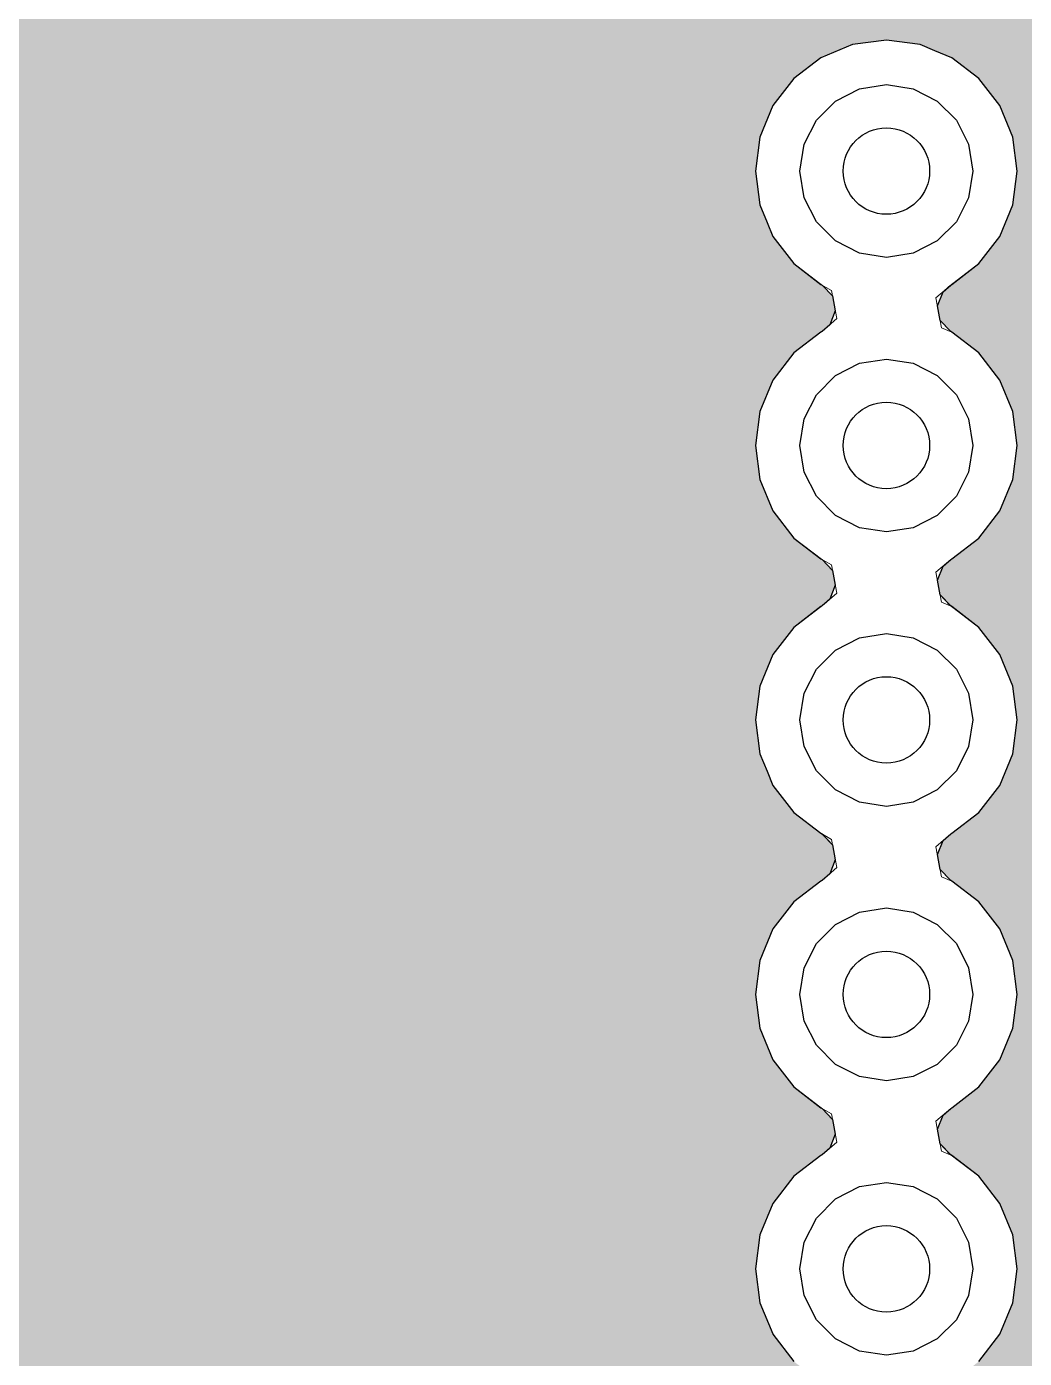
# Model space of a CAD drawing. Header units: millimetres. Extents: x -3894 to -3474, y -291 to 6.
# Drawn here: x -3710.31 to -3705.69, y -86.48 to -80.32 of the extents above; entities that cross this region are included whole.
import ezdxf

# ---------------------------------------------------------------- set-up
doc = ezdxf.new("R2010")
doc.units = ezdxf.units.MM
doc.layers.add('BLACK', color=7, linetype='Continuous')

msp = doc.modelspace()

# ---------------------------------------------------------------- hatches: boundary and pattern name
h = msp.add_hatch(color=256)
h.paths.add_polyline_path([(-3706.8808, -81.2263), (-3706.9142, -81.1456), (-3706.9142, -81.1456), (-3706.9348, -80.9888), (-3706.9142, -80.832), (-3706.9142, -80.832), (-3706.8537, -80.686), (-3706.7574, -80.5605), (-3706.632, -80.4643), (-3706.4859, -80.4038), (-3706.4859, -80.4038), (-3706.3291, -80.3831), (-3706.1724, -80.4038), (-3706.1724, -80.4038), (-3706.1043, -80.432), (-3706.0263, -80.4643), (-3705.9009, -80.5605), (-3705.8046, -80.686), (-3705.7441, -80.832), (-3705.7235, -80.9888), (-3705.7441, -81.1456), (-3705.8046, -81.2916), (-3705.9009, -81.4171), (-3706.0418, -81.5253), (-3706.0671, -81.5472), (-3706.0931, -81.612), (-3706.0798, -81.6806), (-3706.0352, -81.7274), (-3705.9009, -81.8305), (-3705.8046, -81.956), (-3705.7441, -82.102), (-3705.7235, -82.2588), (-3705.7441, -82.4156), (-3705.8046, -82.5616), (-3705.9009, -82.6871), (-3706.0418, -82.7953), (-3706.0671, -82.8172), (-3706.0931, -82.882), (-3706.0798, -82.9506), (-3706.0352, -82.9974), (-3705.9009, -83.1005), (-3705.8046, -83.226), (-3705.7441, -83.372), (-3705.7235, -83.5288), (-3705.7441, -83.6856), (-3705.8046, -83.8316), (-3705.9009, -83.9571), (-3706.0418, -84.0653), (-3706.0671, -84.0872), (-3706.0931, -84.152), (-3706.0798, -84.2206), (-3706.0352, -84.2674), (-3705.9009, -84.3705), (-3705.8046, -84.496), (-3705.7441, -84.642), (-3705.7235, -84.7988), (-3705.7441, -84.9556), (-3705.8046, -85.1016), (-3705.9009, -85.2271), (-3706.0418, -85.3353), (-3706.0671, -85.3572), (-3706.0931, -85.422), (-3706.0798, -85.4906), (-3706.0352, -85.5374), (-3705.9009, -85.6405), (-3705.8046, -85.766), (-3705.7441, -85.912), (-3705.7235, -86.0688), (-3705.7441, -86.2256), (-3705.8046, -86.3716), (-3705.9009, -86.4971), (-3706.0418, -86.6053), (-3706.0671, -86.6272), (-3706.0931, -86.692), (-3706.0798, -86.7606), (-3706.0352, -86.8074), (-3705.9009, -86.9105), (-3705.8046, -87.036), (-3705.7441, -87.182), (-3705.7235, -87.3388), (-3705.7264, -87.3612), (-3705.7441, -87.4956), (-3705.8046, -87.6416), (-3705.9009, -87.7671), (-3706.0418, -87.8753), (-3706.0671, -87.8972), (-3706.0931, -87.962), (-3706.0798, -88.0306), (-3706.0352, -88.0774), (-3706.0263, -88.0843), (-3705.9009, -88.1805), (-3705.8046, -88.306), (-3705.7441, -88.452), (-3705.7235, -88.6088), (-3705.7441, -88.7656), (-3705.8046, -88.9116), (-3705.8531, -88.9748), (-3705.8774, -89.0327), (-3705.8675, -89.1018), (-3705.8217, -89.1546), (-3705.7547, -89.1743), (-3700.5536, -89.1743), (-3700.4929, -89.1584), (-3700.4441, -89.1084), (-3700.43, -89.04), (-3700.4552, -88.9748), (-3700.5037, -88.9116), (-3700.5642, -88.7656), (-3700.5642, -88.7656), (-3700.5848, -88.6088), (-3700.5642, -88.452), (-3700.5642, -88.452), (-3700.5037, -88.306), (-3700.4074, -88.1805), (-3700.2665, -88.0723), (-3700.2412, -88.0505), (-3700.2152, -87.9856), (-3700.2284, -87.917), (-3700.2731, -87.8702), (-3700.4074, -87.7671), (-3700.5037, -87.6416), (-3700.5642, -87.4956), (-3700.5642, -87.4956), (-3700.5848, -87.3388), (-3700.5642, -87.182), (-3700.5642, -87.182), (-3700.5037, -87.036), (-3700.4074, -86.9105), (-3700.2665, -86.8023), (-3700.2412, -86.7805), (-3700.2152, -86.7156), (-3700.2284, -86.647), (-3700.2731, -86.6002), (-3700.4074, -86.4971), (-3700.5037, -86.3716), (-3700.5642, -86.2256), (-3700.5642, -86.2256), (-3700.5848, -86.0688), (-3700.5642, -85.912), (-3700.5642, -85.912), (-3700.5037, -85.766), (-3700.4074, -85.6405), (-3700.2665, -85.5323), (-3700.2412, -85.5105), (-3700.2152, -85.4456), (-3700.2284, -85.377), (-3700.2731, -85.3302), (-3700.4074, -85.2271), (-3700.5037, -85.1016), (-3700.5642, -84.9556), (-3700.5642, -84.9556), (-3700.5848, -84.7988), (-3700.5642, -84.642), (-3700.5642, -84.642), (-3700.5037, -84.496), (-3700.4074, -84.3705), (-3700.2665, -84.2623), (-3700.2412, -84.2405), (-3700.2152, -84.1756), (-3700.2284, -84.107), (-3700.2731, -84.0602), (-3700.4074, -83.9571), (-3700.5037, -83.8316), (-3700.5308, -83.7663), (-3700.5642, -83.6856), (-3700.5642, -83.6856), (-3700.5848, -83.5288), (-3700.5642, -83.372), (-3700.5642, -83.372), (-3700.5037, -83.226), (-3700.4074, -83.1005), (-3700.2665, -82.9923), (-3700.2412, -82.9705), (-3700.2152, -82.9056), (-3700.2284, -82.837), (-3700.2731, -82.7902), (-3700.4074, -82.6871), (-3700.5037, -82.5616), (-3700.5642, -82.4156), (-3700.5642, -82.4156), (-3700.5848, -82.2588), (-3700.5642, -82.102), (-3700.5642, -82.102), (-3700.5037, -81.956), (-3700.4074, -81.8305), (-3700.2665, -81.7223), (-3700.2412, -81.7005), (-3700.2152, -81.6356), (-3700.2284, -81.567), (-3700.2731, -81.5202), (-3700.4074, -81.4171), (-3700.5037, -81.2916), (-3700.5308, -81.2263), (-3700.5642, -81.1456), (-3700.5642, -81.1456), (-3700.5848, -80.9888), (-3700.5642, -80.832), (-3700.5642, -80.832), (-3700.5037, -80.686), (-3700.4074, -80.5605), (-3700.282, -80.4643), (-3700.1458, -80.4079), (-3700.0996, -80.3745), (-3700.0705, -80.311), (-3700.0805, -80.2418), (-3700.1262, -80.189), (-3700.1933, -80.1693), (-3702.7055, -80.1693), (-3702.7784, -80.1498), (-3702.7958, -80.1451), (-3702.82, -80.1386), (-3702.9228, -80.0793), (-3707.6357, -75.3664), (-3712.4493, -80.18), (-3712.3763, -80.2103), (-3712.2509, -80.3065), (-3712.1546, -80.432), (-3712.0941, -80.578), (-3712.0735, -80.7348), (-3712.0941, -80.8916), (-3712.1546, -81.0376), (-3712.1546, -81.0376), (-3712.1871, -81.0799), (-3712.203, -81.1007), (-3712.209, -81.1092), (-3712.2286, -81.1762), (-3712.2286, -84.9418), (-3712.2258, -84.9682), (-3712.1923, -85.0295), (-3708.0839, -89.138), (-3708.0632, -89.1546), (-3707.9962, -89.1743), (-3706.9036, -89.1743), (-3706.8429, -89.1584), (-3706.7941, -89.1084), (-3706.78, -89.04), (-3706.8052, -88.9748), (-3706.8537, -88.9116), (-3706.9142, -88.7656), (-3706.9142, -88.7656), (-3706.9348, -88.6088), (-3706.9142, -88.452), (-3706.9142, -88.452), (-3706.8537, -88.306), (-3706.7574, -88.1805), (-3706.6165, -88.0723), (-3706.5912, -88.0505), (-3706.5652, -87.9856), (-3706.5784, -87.917), (-3706.6231, -87.8702), (-3706.7574, -87.7671), (-3706.8537, -87.6416), (-3706.9142, -87.4956), (-3706.9142, -87.4956), (-3706.9348, -87.3388), (-3706.9142, -87.182), (-3706.9142, -87.182), (-3706.8537, -87.036), (-3706.7574, -86.9105), (-3706.6165, -86.8023), (-3706.5912, -86.7805), (-3706.5652, -86.7156), (-3706.5784, -86.647), (-3706.6231, -86.6002), (-3706.7574, -86.4971), (-3706.8537, -86.3716), (-3706.9142, -86.2256), (-3706.9142, -86.2256), (-3706.9348, -86.0688), (-3706.9142, -85.912), (-3706.9142, -85.912), (-3706.8537, -85.766), (-3706.7574, -85.6405), (-3706.6165, -85.5323), (-3706.5912, -85.5105), (-3706.5652, -85.4456), (-3706.5784, -85.377), (-3706.6231, -85.3302), (-3706.7574, -85.2271), (-3706.8537, -85.1016), (-3706.9142, -84.9556), (-3706.9142, -84.9556), (-3706.9348, -84.7988), (-3706.9142, -84.642), (-3706.9142, -84.642), (-3706.8537, -84.496), (-3706.7574, -84.3705), (-3706.6165, -84.2623), (-3706.5912, -84.2405), (-3706.5652, -84.1756), (-3706.5784, -84.107), (-3706.6231, -84.0602), (-3706.7574, -83.9571), (-3706.8537, -83.8316), (-3706.8808, -83.7663), (-3706.9142, -83.6856), (-3706.9142, -83.6856), (-3706.9348, -83.5288), (-3706.9142, -83.372), (-3706.9142, -83.372), (-3706.8537, -83.226), (-3706.7574, -83.1005), (-3706.6165, -82.9923), (-3706.5912, -82.9705), (-3706.5652, -82.9056), (-3706.5784, -82.837), (-3706.6231, -82.7902), (-3706.7574, -82.6871), (-3706.8537, -82.5616), (-3706.9142, -82.4156), (-3706.9142, -82.4156), (-3706.9348, -82.2588), (-3706.9142, -82.102), (-3706.9142, -82.102), (-3706.8537, -81.956), (-3706.7574, -81.8305), (-3706.6165, -81.7223), (-3706.5912, -81.7005), (-3706.5652, -81.6356), (-3706.5784, -81.567), (-3706.6231, -81.5202), (-3706.7574, -81.4171), (-3706.8537, -81.2916)])
h.paths.add_polyline_path([(-3709.0691, -79.0838, -1), (-3708.6691, -79.0838, -1)], flags=16)
h.paths.add_polyline_path([(-3703.7392, -82.102), (-3703.7392, -82.102), (-3703.6787, -81.956), (-3703.5824, -81.8305), (-3703.457, -81.7343), (-3703.3109, -81.6738), (-3703.3109, -81.6738), (-3703.1541, -81.6531), (-3702.9974, -81.6738), (-3702.9974, -81.6738), (-3702.8587, -81.7312), (-3702.8513, -81.7343), (-3702.7259, -81.8305), (-3702.6296, -81.956), (-3702.5691, -82.102), (-3702.5485, -82.2588), (-3702.5691, -82.4156), (-3702.6296, -82.5616), (-3702.7259, -82.6871), (-3702.8513, -82.7833), (-3702.8513, -82.7833), (-3702.8566, -82.7864), (-3702.8921, -82.8172), (-3702.9181, -82.882), (-3702.9048, -82.9506), (-3702.8602, -82.9974), (-3702.7259, -83.1005), (-3702.6296, -83.226), (-3702.5691, -83.372), (-3702.5485, -83.5288), (-3702.5691, -83.6856), (-3702.6296, -83.8316), (-3702.7259, -83.9571), (-3702.8513, -84.0533), (-3702.8513, -84.0533), (-3702.8566, -84.0564), (-3702.8921, -84.0872), (-3702.9181, -84.152), (-3702.9048, -84.2206), (-3702.8602, -84.2674), (-3702.7259, -84.3705), (-3702.6296, -84.496), (-3702.5691, -84.642), (-3702.5485, -84.7988), (-3702.5691, -84.9556), (-3702.6296, -85.1016), (-3702.7259, -85.2271), (-3702.8513, -85.3233), (-3702.8513, -85.3233), (-3702.8566, -85.3264), (-3702.8921, -85.3572), (-3702.9181, -85.422), (-3702.9048, -85.4906), (-3702.8602, -85.5374), (-3702.7259, -85.6405), (-3702.6296, -85.766), (-3702.5691, -85.912), (-3702.5485, -86.0688), (-3702.5691, -86.2256), (-3702.6296, -86.3716), (-3702.7259, -86.4971), (-3702.8513, -86.5933), (-3702.8513, -86.5933), (-3702.8566, -86.5964), (-3702.8921, -86.6272), (-3702.9181, -86.692), (-3702.9048, -86.7606), (-3702.8602, -86.8074), (-3702.7259, -86.9105), (-3702.6296, -87.036), (-3702.5691, -87.182), (-3702.5485, -87.3388), (-3702.5514, -87.3612), (-3702.5691, -87.4956), (-3702.6296, -87.6416), (-3702.7259, -87.7671), (-3702.8513, -87.8633), (-3702.9974, -87.9238), (-3703.1019, -87.9376), (-3703.1541, -87.9445), (-3703.2325, -87.9342), (-3703.3109, -87.9238), (-3703.457, -87.8633), (-3703.5824, -87.7671), (-3703.6787, -87.6416), (-3703.7392, -87.4956), (-3703.7392, -87.4956), (-3703.7598, -87.3388), (-3703.7392, -87.182), (-3703.7392, -87.182), (-3703.6787, -87.036), (-3703.5824, -86.9105), (-3703.457, -86.8143), (-3703.4517, -86.8112), (-3703.4162, -86.7805), (-3703.3902, -86.7156), (-3703.4034, -86.647), (-3703.4481, -86.6002), (-3703.5824, -86.4971), (-3703.6787, -86.3716), (-3703.7392, -86.2256), (-3703.7392, -86.2256), (-3703.7598, -86.0688), (-3703.7392, -85.912), (-3703.7392, -85.912), (-3703.6787, -85.766), (-3703.5824, -85.6405), (-3703.457, -85.5443), (-3703.4517, -85.5412), (-3703.4162, -85.5105), (-3703.3902, -85.4456), (-3703.4034, -85.377), (-3703.4481, -85.3302), (-3703.5824, -85.2271), (-3703.6787, -85.1016), (-3703.7392, -84.9556), (-3703.7392, -84.9556), (-3703.7598, -84.7988), (-3703.7392, -84.642), (-3703.7392, -84.642), (-3703.6787, -84.496), (-3703.5824, -84.3705), (-3703.457, -84.2743), (-3703.4517, -84.2712), (-3703.4162, -84.2405), (-3703.3902, -84.1756), (-3703.4034, -84.107), (-3703.4481, -84.0602), (-3703.5824, -83.9571), (-3703.6787, -83.8316), (-3703.7058, -83.7663), (-3703.7392, -83.6856), (-3703.7392, -83.6856), (-3703.7598, -83.5288), (-3703.7392, -83.372), (-3703.7392, -83.372), (-3703.6787, -83.226), (-3703.5824, -83.1005), (-3703.457, -83.0043), (-3703.4517, -83.0012), (-3703.4162, -82.9705), (-3703.3902, -82.9056), (-3703.4034, -82.837), (-3703.4481, -82.7902), (-3703.5824, -82.6871), (-3703.6787, -82.5616), (-3703.7392, -82.4156), (-3703.7392, -82.4156), (-3703.7598, -82.2588)], flags=16)
h.paths.add_polyline_path([(-3703.5346, -82.1352), (-3703.4778, -82.0237), (-3703.3893, -81.9352), (-3703.2778, -81.8784), (-3703.1541, -81.8588), (-3703.0305, -81.8784), (-3702.919, -81.9352), (-3702.8305, -82.0237), (-3702.7737, -82.1352), (-3702.7541, -82.2588), (-3702.7737, -82.3824), (-3702.8305, -82.4939), (-3702.919, -82.5824), (-3703.0305, -82.6392), (-3703.1541, -82.6588), (-3703.2778, -82.6392), (-3703.3893, -82.5824), (-3703.4778, -82.4939), (-3703.5346, -82.3824), (-3703.5541, -82.2588)], flags=0)
h.paths.add_polyline_path([(-3702.9541, -82.2588, -1), (-3703.3541, -82.2588, -1)], flags=0)
h.paths.add_polyline_path([(-3703.5346, -83.4052), (-3703.4778, -83.2937), (-3703.3893, -83.2052), (-3703.2778, -83.1484), (-3703.1541, -83.1288), (-3703.0305, -83.1484), (-3702.919, -83.2052), (-3702.8305, -83.2937), (-3702.7737, -83.4052), (-3702.7541, -83.5288), (-3702.7737, -83.6524), (-3702.8305, -83.7639), (-3702.919, -83.8524), (-3703.0305, -83.9092), (-3703.1541, -83.9288), (-3703.2778, -83.9092), (-3703.3893, -83.8524), (-3703.4778, -83.7639), (-3703.5346, -83.6524), (-3703.5541, -83.5288)], flags=0)
h.paths.add_polyline_path([(-3702.9541, -83.5288, -1), (-3703.3541, -83.5288, -1)], flags=0)
h.paths.add_polyline_path([(-3703.4778, -84.5637), (-3703.3893, -84.4752), (-3703.2778, -84.4184), (-3703.1541, -84.3988), (-3703.0305, -84.4184), (-3702.919, -84.4752), (-3702.8305, -84.5637), (-3702.7737, -84.6752), (-3702.7541, -84.7988), (-3702.7737, -84.9224), (-3702.8305, -85.0339), (-3702.919, -85.1224), (-3703.0305, -85.1792), (-3703.1541, -85.1988), (-3703.2778, -85.1792), (-3703.3893, -85.1224), (-3703.4778, -85.0339), (-3703.5346, -84.9224), (-3703.5541, -84.7988), (-3703.5346, -84.6752)], flags=0)
h.paths.add_polyline_path([(-3702.9541, -84.7988, -1), (-3703.3541, -84.7988, -1)], flags=0)
h.paths.add_polyline_path([(-3703.4778, -85.8337), (-3703.3893, -85.7452), (-3703.2778, -85.6884), (-3703.1541, -85.6688), (-3703.0305, -85.6884), (-3702.919, -85.7452), (-3702.8305, -85.8337), (-3702.7737, -85.9452), (-3702.7541, -86.0688), (-3702.7737, -86.1924), (-3702.8305, -86.3039), (-3702.919, -86.3924), (-3703.0305, -86.4492), (-3703.1541, -86.4688), (-3703.2778, -86.4492), (-3703.3893, -86.3924), (-3703.4778, -86.3039), (-3703.5346, -86.1924), (-3703.5541, -86.0688), (-3703.5346, -85.9452)], flags=0)
h.paths.add_polyline_path([(-3702.9541, -86.0688, -1), (-3703.3541, -86.0688, -1)], flags=0)
h.paths.add_polyline_path([(-3703.3893, -87.0152), (-3703.2778, -86.9584), (-3703.1541, -86.9388), (-3703.0305, -86.9584), (-3702.919, -87.0152), (-3702.8305, -87.1037), (-3702.7737, -87.2152), (-3702.7541, -87.3388), (-3702.7737, -87.4624), (-3702.8305, -87.5739), (-3702.919, -87.6624), (-3703.0305, -87.7192), (-3703.1541, -87.7388), (-3703.2778, -87.7192), (-3703.3893, -87.6624), (-3703.4778, -87.5739), (-3703.5346, -87.4624), (-3703.5541, -87.3388), (-3703.5346, -87.2152), (-3703.4778, -87.1037)], flags=0)
h.paths.add_polyline_path([(-3702.9541, -87.3388, -1), (-3703.3541, -87.3388, -1)], flags=0)

# ---------------------------------------------------------------- linework, layer by layer
at = {"color": 7, "lineweight": 0}
for p, q in [((-3706.632, -80.4643), (-3706.4859, -80.4038)), ((-3706.4859, -80.4038), (-3706.632, -80.4643)), ((-3706.4859, -80.4038), (-3706.3291, -80.3831)), ((-3706.3291, -80.3831), (-3706.4859, -80.4038)), ((-3706.4859, -80.4038), (-3706.4859, -80.4038)), ((-3706.3291, -80.3831), (-3706.1724, -80.4038)), ((-3706.1724, -80.4038), (-3706.3291, -80.3831)), ((-3706.3291, -80.3831), (-3706.3291, -80.3831)), ((-3706.1724, -80.4038), (-3706.1724, -80.4038)), ((-3706.1724, -80.4038), (-3706.1043, -80.432)), ((-3706.1043, -80.432), (-3706.1724, -80.4038)), ((-3706.7574, -80.5605), (-3706.632, -80.4643)), ((-3706.632, -80.4643), (-3706.7574, -80.5605)), ((-3706.1043, -80.432), (-3706.0263, -80.4643)), ((-3706.0263, -80.4643), (-3706.1043, -80.432)), ((-3706.0263, -80.4643), (-3705.9009, -80.5605)), ((-3705.9009, -80.5605), (-3706.0263, -80.4643)), ((-3706.8537, -80.686), (-3706.7574, -80.5605)), ((-3706.7574, -80.5605), (-3706.8537, -80.686)), ((-3705.9009, -80.5605), (-3705.8046, -80.686)), ((-3705.8046, -80.686), (-3705.9009, -80.5605)), ((-3706.9142, -80.832), (-3706.8537, -80.686)), ((-3706.8537, -80.686), (-3706.9142, -80.832)), ((-3705.8046, -80.686), (-3705.7441, -80.832)), ((-3705.7441, -80.832), (-3705.8046, -80.686)), ((-3706.9348, -80.9888), (-3706.9142, -80.832)), ((-3706.9142, -80.832), (-3706.9348, -80.9888)), ((-3706.9142, -80.832), (-3706.9142, -80.832)), ((-3705.7441, -80.832), (-3705.7235, -80.9888)), ((-3705.7235, -80.9888), (-3705.7441, -80.832)), ((-3706.9142, -81.1456), (-3706.9348, -80.9888)), ((-3706.9348, -80.9888), (-3706.9348, -80.9888)), ((-3706.9348, -80.9888), (-3706.9142, -81.1456)), ((-3705.7235, -80.9888), (-3705.7441, -81.1456)), ((-3705.7441, -81.1456), (-3705.7235, -80.9888)), ((-3706.8808, -81.2263), (-3706.9142, -81.1456)), ((-3706.9142, -81.1456), (-3706.9142, -81.1456)), ((-3706.9142, -81.1456), (-3706.8808, -81.2263)), ((-3705.7441, -81.1456), (-3705.8046, -81.2916)), ((-3705.8046, -81.2916), (-3705.7441, -81.1456)), ((-3706.8537, -81.2916), (-3706.8808, -81.2263)), ((-3706.8808, -81.2263), (-3706.8537, -81.2916)), ((-3706.7574, -81.4171), (-3706.8537, -81.2916)), ((-3706.8537, -81.2916), (-3706.7574, -81.4171)), ((-3705.8046, -81.2916), (-3705.9009, -81.4171)), ((-3705.9009, -81.4171), (-3705.8046, -81.2916)), ((-3706.6231, -81.5202), (-3706.7574, -81.4171)), ((-3706.7574, -81.4171), (-3706.632, -81.5133)), ((-3705.9009, -81.4171), (-3706.0418, -81.5253)), ((-3706.0263, -81.5133), (-3705.9009, -81.4171)), ((-3706.632, -81.5133), (-3706.632, -81.5133)), ((-3706.632, -81.5133), (-3706.5834, -81.5414)), ((-3706.5784, -81.567), (-3706.6231, -81.5202)), ((-3706.1001, -81.5757), (-3706.0316, -81.5164)), ((-3706.0418, -81.5253), (-3706.0671, -81.5472)), ((-3706.0316, -81.5164), (-3706.0263, -81.5133)), ((-3706.5834, -81.5414), (-3706.5582, -81.6719)), ((-3706.5652, -81.6356), (-3706.5784, -81.567)), ((-3706.0734, -81.7141), (-3706.1001, -81.5757)), ((-3706.0671, -81.5472), (-3706.0931, -81.612)), ((-3706.5912, -81.7005), (-3706.5652, -81.6356)), ((-3706.0931, -81.612), (-3706.0798, -81.6806)), ((-3706.5582, -81.6719), (-3706.6267, -81.7312)), ((-3706.6165, -81.7223), (-3706.5912, -81.7005)), ((-3706.0798, -81.6806), (-3706.0352, -81.7274)), ((-3706.7574, -81.8305), (-3706.6165, -81.7223)), ((-3706.632, -81.7343), (-3706.7574, -81.8305)), ((-3706.6267, -81.7312), (-3706.632, -81.7343)), ((-3706.0263, -81.7343), (-3706.0734, -81.7141)), ((-3706.0352, -81.7274), (-3705.9009, -81.8305)), ((-3705.9009, -81.8305), (-3706.0263, -81.7343)), ((-3706.8537, -81.956), (-3706.7574, -81.8305)), ((-3706.7574, -81.8305), (-3706.8537, -81.956)), ((-3705.9009, -81.8305), (-3705.8046, -81.956)), ((-3705.8046, -81.956), (-3705.9009, -81.8305)), ((-3706.9142, -82.102), (-3706.8537, -81.956)), ((-3706.8537, -81.956), (-3706.9142, -82.102)), ((-3705.8046, -81.956), (-3705.7441, -82.102)), ((-3705.7441, -82.102), (-3705.8046, -81.956)), ((-3706.9348, -82.2588), (-3706.9142, -82.102)), ((-3706.9142, -82.102), (-3706.9348, -82.2588)), ((-3706.9142, -82.102), (-3706.9142, -82.102)), ((-3705.7441, -82.102), (-3705.7235, -82.2588)), ((-3705.7235, -82.2588), (-3705.7441, -82.102)), ((-3706.9142, -82.4156), (-3706.9348, -82.2588)), ((-3706.9348, -82.2588), (-3706.9348, -82.2588)), ((-3706.9348, -82.2588), (-3706.9142, -82.4156)), ((-3705.7235, -82.2588), (-3705.7441, -82.4156)), ((-3705.7441, -82.4156), (-3705.7235, -82.2588)), ((-3705.7235, -82.2588), (-3705.7235, -82.2588)), ((-3706.8537, -82.5616), (-3706.9142, -82.4156)), ((-3706.9142, -82.4156), (-3706.9142, -82.4156)), ((-3706.9142, -82.4156), (-3706.8537, -82.5616)), ((-3705.7441, -82.4156), (-3705.8046, -82.5616)), ((-3705.8046, -82.5616), (-3705.7441, -82.4156)), ((-3706.7574, -82.6871), (-3706.8537, -82.5616)), ((-3706.8537, -82.5616), (-3706.7574, -82.6871)), ((-3705.8046, -82.5616), (-3705.9009, -82.6871)), ((-3705.9009, -82.6871), (-3705.8046, -82.5616)), ((-3706.6231, -82.7902), (-3706.7574, -82.6871)), ((-3706.7574, -82.6871), (-3706.632, -82.7833)), ((-3705.9009, -82.6871), (-3706.0418, -82.7953)), ((-3706.0263, -82.7833), (-3705.9009, -82.6871)), ((-3706.632, -82.7833), (-3706.632, -82.7833)), ((-3706.632, -82.7833), (-3706.5834, -82.8114)), ((-3706.5784, -82.837), (-3706.6231, -82.7902)), ((-3706.5834, -82.8114), (-3706.5582, -82.9419)), ((-3706.1001, -82.8457), (-3706.0316, -82.7864)), ((-3706.0671, -82.8172), (-3706.0931, -82.882)), ((-3706.0418, -82.7953), (-3706.0671, -82.8172)), ((-3706.0316, -82.7864), (-3706.0263, -82.7833)), ((-3706.5652, -82.9056), (-3706.5784, -82.837)), ((-3706.0734, -82.9841), (-3706.1001, -82.8457)), ((-3706.0931, -82.882), (-3706.0798, -82.9506)), ((-3706.5582, -82.9419), (-3706.6267, -83.0012)), ((-3706.5912, -82.9705), (-3706.5652, -82.9056)), ((-3706.7574, -83.1005), (-3706.6165, -82.9923)), ((-3706.632, -83.0043), (-3706.7574, -83.1005)), ((-3706.6267, -83.0012), (-3706.632, -83.0043)), ((-3706.6165, -82.9923), (-3706.5912, -82.9705)), ((-3706.0798, -82.9506), (-3706.0352, -82.9974)), ((-3706.0263, -83.0043), (-3706.0734, -82.9841)), ((-3706.0352, -82.9974), (-3705.9009, -83.1005)), ((-3705.9009, -83.1005), (-3706.0263, -83.0043)), ((-3706.8537, -83.226), (-3706.7574, -83.1005)), ((-3706.7574, -83.1005), (-3706.8537, -83.226)), ((-3705.9009, -83.1005), (-3705.8046, -83.226)), ((-3705.8046, -83.226), (-3705.9009, -83.1005)), ((-3706.9142, -83.372), (-3706.8537, -83.226)), ((-3706.8537, -83.226), (-3706.9142, -83.372)), ((-3705.8046, -83.226), (-3705.7441, -83.372)), ((-3705.7441, -83.372), (-3705.8046, -83.226)), ((-3706.9348, -83.5288), (-3706.9142, -83.372)), ((-3706.9142, -83.372), (-3706.9348, -83.5288)), ((-3706.9142, -83.372), (-3706.9142, -83.372)), ((-3705.7441, -83.372), (-3705.7235, -83.5288)), ((-3705.7235, -83.5288), (-3705.7441, -83.372)), ((-3706.9142, -83.6856), (-3706.9348, -83.5288)), ((-3706.9348, -83.5288), (-3706.9348, -83.5288)), ((-3706.9348, -83.5288), (-3706.9142, -83.6856)), ((-3705.7235, -83.5288), (-3705.7441, -83.6856)), ((-3705.7441, -83.6856), (-3705.7235, -83.5288)), ((-3706.8808, -83.7663), (-3706.9142, -83.6856)), ((-3706.9142, -83.6856), (-3706.9142, -83.6856)), ((-3706.9142, -83.6856), (-3706.8808, -83.7663)), ((-3705.7441, -83.6856), (-3705.8046, -83.8316)), ((-3705.8046, -83.8316), (-3705.7441, -83.6856)), ((-3706.8537, -83.8316), (-3706.8808, -83.7663)), ((-3706.8808, -83.7663), (-3706.8537, -83.8316)), ((-3706.7574, -83.9571), (-3706.8537, -83.8316)), ((-3706.8537, -83.8316), (-3706.7574, -83.9571)), ((-3705.8046, -83.8316), (-3705.9009, -83.9571)), ((-3705.9009, -83.9571), (-3705.8046, -83.8316)), ((-3706.6231, -84.0602), (-3706.7574, -83.9571)), ((-3706.7574, -83.9571), (-3706.632, -84.0533)), ((-3705.9009, -83.9571), (-3706.0418, -84.0653)), ((-3706.0263, -84.0533), (-3705.9009, -83.9571)), ((-3706.632, -84.0533), (-3706.632, -84.0533)), ((-3706.632, -84.0533), (-3706.5834, -84.0814)), ((-3706.0316, -84.0564), (-3706.0263, -84.0533)), ((-3706.5784, -84.107), (-3706.6231, -84.0602)), ((-3706.5834, -84.0814), (-3706.5582, -84.2119)), ((-3706.5652, -84.1756), (-3706.5784, -84.107)), ((-3706.1001, -84.1157), (-3706.0316, -84.0564)), ((-3706.0671, -84.0872), (-3706.0931, -84.152)), ((-3706.0418, -84.0653), (-3706.0671, -84.0872)), ((-3706.5912, -84.2405), (-3706.5652, -84.1756)), ((-3706.0734, -84.2541), (-3706.1001, -84.1157)), ((-3706.0931, -84.152), (-3706.0798, -84.2206)), ((-3706.5582, -84.2119), (-3706.6267, -84.2712)), ((-3706.0798, -84.2206), (-3706.0352, -84.2674)), ((-3706.7574, -84.3705), (-3706.6165, -84.2623)), ((-3706.632, -84.2743), (-3706.7574, -84.3705)), ((-3706.6267, -84.2712), (-3706.632, -84.2743)), ((-3706.6165, -84.2623), (-3706.5912, -84.2405)), ((-3706.0263, -84.2743), (-3706.0734, -84.2541)), ((-3706.0352, -84.2674), (-3705.9009, -84.3705)), ((-3705.9009, -84.3705), (-3706.0263, -84.2743)), ((-3706.8537, -84.496), (-3706.7574, -84.3705)), ((-3706.7574, -84.3705), (-3706.8537, -84.496)), ((-3705.9009, -84.3705), (-3705.8046, -84.496)), ((-3705.8046, -84.496), (-3705.9009, -84.3705)), ((-3706.9142, -84.642), (-3706.8537, -84.496)), ((-3706.8537, -84.496), (-3706.9142, -84.642)), ((-3705.8046, -84.496), (-3705.7441, -84.642)), ((-3705.7441, -84.642), (-3705.8046, -84.496)), ((-3706.9348, -84.7988), (-3706.9142, -84.642)), ((-3706.9142, -84.642), (-3706.9348, -84.7988)), ((-3706.9142, -84.642), (-3706.9142, -84.642)), ((-3705.7441, -84.642), (-3705.7235, -84.7988)), ((-3705.7235, -84.7988), (-3705.7441, -84.642)), ((-3706.9142, -84.9556), (-3706.9348, -84.7988)), ((-3706.9348, -84.7988), (-3706.9348, -84.7988)), ((-3706.9348, -84.7988), (-3706.9142, -84.9556)), ((-3705.7235, -84.7988), (-3705.7441, -84.9556)), ((-3705.7441, -84.9556), (-3705.7235, -84.7988)), ((-3706.8537, -85.1016), (-3706.9142, -84.9556)), ((-3706.9142, -84.9556), (-3706.9142, -84.9556)), ((-3706.9142, -84.9556), (-3706.8537, -85.1016)), ((-3705.7441, -84.9556), (-3705.8046, -85.1016)), ((-3705.8046, -85.1016), (-3705.7441, -84.9556)), ((-3706.7574, -85.2271), (-3706.8537, -85.1016)), ((-3706.8537, -85.1016), (-3706.7574, -85.2271)), ((-3705.8046, -85.1016), (-3705.9009, -85.2271)), ((-3705.9009, -85.2271), (-3705.8046, -85.1016)), ((-3706.6231, -85.3302), (-3706.7574, -85.2271)), ((-3706.7574, -85.2271), (-3706.632, -85.3233)), ((-3705.9009, -85.2271), (-3706.0418, -85.3353)), ((-3706.0263, -85.3233), (-3705.9009, -85.2271)), ((-3706.632, -85.3233), (-3706.632, -85.3233)), ((-3706.632, -85.3233), (-3706.5834, -85.3514)), ((-3706.5784, -85.377), (-3706.6231, -85.3302)), ((-3706.1001, -85.3857), (-3706.0316, -85.3264)), ((-3706.0418, -85.3353), (-3706.0671, -85.3572)), ((-3706.0316, -85.3264), (-3706.0263, -85.3233)), ((-3706.5834, -85.3514), (-3706.5582, -85.4819)), ((-3706.5652, -85.4456), (-3706.5784, -85.377)), ((-3706.0734, -85.5241), (-3706.1001, -85.3857)), ((-3706.0671, -85.3572), (-3706.0931, -85.422)), ((-3706.5912, -85.5105), (-3706.5652, -85.4456)), ((-3706.0931, -85.422), (-3706.0798, -85.4906)), ((-3706.7574, -85.6405), (-3706.6165, -85.5323)), ((-3706.5582, -85.4819), (-3706.6267, -85.5412)), ((-3706.6165, -85.5323), (-3706.5912, -85.5105)), ((-3706.0798, -85.4906), (-3706.0352, -85.5374)), ((-3706.0263, -85.5443), (-3706.0734, -85.5241)), ((-3706.632, -85.5443), (-3706.7574, -85.6405)), ((-3706.6267, -85.5412), (-3706.632, -85.5443)), ((-3706.0352, -85.5374), (-3705.9009, -85.6405)), ((-3705.9009, -85.6405), (-3706.0263, -85.5443)), ((-3706.8537, -85.766), (-3706.7574, -85.6405)), ((-3706.7574, -85.6405), (-3706.8537, -85.766)), ((-3705.9009, -85.6405), (-3705.8046, -85.766)), ((-3705.8046, -85.766), (-3705.9009, -85.6405)), ((-3706.9142, -85.912), (-3706.8537, -85.766)), ((-3706.8537, -85.766), (-3706.9142, -85.912)), ((-3705.8046, -85.766), (-3705.7441, -85.912)), ((-3705.7441, -85.912), (-3705.8046, -85.766)), ((-3706.9348, -86.0688), (-3706.9142, -85.912)), ((-3706.9142, -85.912), (-3706.9348, -86.0688)), ((-3706.9142, -85.912), (-3706.9142, -85.912)), ((-3705.7441, -85.912), (-3705.7235, -86.0688)), ((-3705.7235, -86.0688), (-3705.7441, -85.912)), ((-3706.9142, -86.2256), (-3706.9348, -86.0688)), ((-3706.9348, -86.0688), (-3706.9348, -86.0688)), ((-3706.9348, -86.0688), (-3706.9142, -86.2256)), ((-3705.7235, -86.0688), (-3705.7441, -86.2256)), ((-3705.7441, -86.2256), (-3705.7235, -86.0688)), ((-3706.8537, -86.3716), (-3706.9142, -86.2256)), ((-3706.9142, -86.2256), (-3706.9142, -86.2256)), ((-3706.9142, -86.2256), (-3706.8544, -86.3698)), ((-3705.7441, -86.2256), (-3705.8046, -86.3716)), ((-3705.8046, -86.3716), (-3705.7441, -86.2256)), ((-3706.8544, -86.3698), (-3706.8537, -86.3716)), ((-3706.7574, -86.4971), (-3706.8537, -86.3716)), ((-3706.8537, -86.3716), (-3706.7574, -86.4971)), ((-3705.8046, -86.3716), (-3705.9009, -86.4971)), ((-3705.9009, -86.4971), (-3705.8046, -86.3716))]:
    msp.add_line(p, q, dxfattribs=at)
msp.add_arc((-3722.3596, -86.2771), 33.5, 360, 180, dxfattribs=at)
at = {"layer": 'BLACK', "linetype": 'Continuous'}
for p, q in [((-3706.4859, -80.4038), (-3706.632, -80.4643)), ((-3706.3291, -80.3831), (-3706.4859, -80.4038)), ((-3706.4859, -80.4038), (-3706.4859, -80.4038)), ((-3706.1724, -80.4038), (-3706.3291, -80.3831)), ((-3706.3291, -80.3831), (-3706.3291, -80.3831)), ((-3706.1043, -80.432), (-3706.1724, -80.4038)), ((-3706.1724, -80.4038), (-3706.1724, -80.4038)), ((-3706.632, -80.4643), (-3706.7574, -80.5605)), ((-3706.0263, -80.4643), (-3706.1043, -80.432)), ((-3705.9009, -80.5605), (-3706.0263, -80.4643)), ((-3706.7574, -80.5605), (-3706.8537, -80.686)), ((-3706.4528, -80.6084), (-3706.3291, -80.5888)), ((-3706.3291, -80.5888), (-3706.2055, -80.6084)), ((-3705.8046, -80.686), (-3705.9009, -80.5605)), ((-3706.5643, -80.6652), (-3706.4528, -80.6084)), ((-3706.2055, -80.6084), (-3706.094, -80.6652)), ((-3706.8537, -80.686), (-3706.9142, -80.832)), ((-3706.6528, -80.7537), (-3706.5643, -80.6652)), ((-3706.094, -80.6652), (-3706.0055, -80.7537)), ((-3705.7441, -80.832), (-3705.8046, -80.686)), ((-3706.7096, -80.8652), (-3706.6528, -80.7537)), ((-3706.0055, -80.7537), (-3705.9487, -80.8652)), ((-3706.9142, -80.832), (-3706.9348, -80.9888)), ((-3706.9142, -80.832), (-3706.9142, -80.832)), ((-3705.7235, -80.9888), (-3705.7441, -80.832)), ((-3706.7291, -80.9888), (-3706.7096, -80.8652)), ((-3705.9487, -80.8652), (-3705.9291, -80.9888)), ((-3706.9348, -80.9888), (-3706.9348, -80.9888)), ((-3706.9348, -80.9888), (-3706.9142, -81.1456)), ((-3706.7096, -81.1124), (-3706.7291, -80.9888)), ((-3705.9291, -80.9888), (-3705.9487, -81.1124)), ((-3705.7441, -81.1456), (-3705.7235, -80.9888)), ((-3706.9142, -81.1456), (-3706.9142, -81.1456)), ((-3706.9142, -81.1456), (-3706.8808, -81.2263)), ((-3706.6528, -81.2239), (-3706.7096, -81.1124)), ((-3705.9487, -81.1124), (-3706.0055, -81.2239)), ((-3705.8046, -81.2916), (-3705.7441, -81.1456)), ((-3706.8808, -81.2263), (-3706.8537, -81.2916)), ((-3706.5643, -81.3124), (-3706.6528, -81.2239)), ((-3706.0055, -81.2239), (-3706.094, -81.3124)), ((-3706.8537, -81.2916), (-3706.7574, -81.4171)), ((-3706.4528, -81.3692), (-3706.5643, -81.3124)), ((-3706.094, -81.3124), (-3706.2055, -81.3692)), ((-3705.9009, -81.4171), (-3705.8046, -81.2916)), ((-3706.3291, -81.3888), (-3706.4528, -81.3692)), ((-3706.2055, -81.3692), (-3706.3291, -81.3888)), ((-3706.7574, -81.4171), (-3706.632, -81.5133)), ((-3706.0263, -81.5133), (-3705.9009, -81.4171)), ((-3706.632, -81.5133), (-3706.632, -81.5133)), ((-3706.632, -81.5133), (-3706.6267, -81.5164)), ((-3706.6267, -81.5164), (-3706.5784, -81.567)), ((-3706.0671, -81.5472), (-3706.0316, -81.5164)), ((-3706.0316, -81.5164), (-3706.0263, -81.5133)), ((-3706.0263, -81.5133), (-3706.0263, -81.5133)), ((-3706.5784, -81.567), (-3706.5652, -81.6356)), ((-3706.0931, -81.612), (-3706.0671, -81.5472)), ((-3706.5652, -81.6356), (-3706.5912, -81.7005)), ((-3706.0798, -81.6806), (-3706.0931, -81.612)), ((-3706.5912, -81.7005), (-3706.6267, -81.7312)), ((-3706.0316, -81.7312), (-3706.0798, -81.6806)), ((-3706.632, -81.7343), (-3706.7574, -81.8305)), ((-3706.6267, -81.7312), (-3706.632, -81.7343)), ((-3706.0263, -81.7343), (-3706.0316, -81.7312)), ((-3705.9009, -81.8305), (-3706.0263, -81.7343)), ((-3706.0263, -81.7343), (-3706.0263, -81.7343)), ((-3706.7574, -81.8305), (-3706.8537, -81.956)), ((-3705.8046, -81.956), (-3705.9009, -81.8305)), ((-3706.5643, -81.9352), (-3706.4528, -81.8784)), ((-3706.4528, -81.8784), (-3706.3291, -81.8588)), ((-3706.3291, -81.8588), (-3706.2055, -81.8784)), ((-3706.2055, -81.8784), (-3706.094, -81.9352)), ((-3706.8537, -81.956), (-3706.9142, -82.102)), ((-3706.6528, -82.0237), (-3706.5643, -81.9352)), ((-3706.094, -81.9352), (-3706.0055, -82.0237)), ((-3705.7441, -82.102), (-3705.8046, -81.956)), ((-3706.7096, -82.1352), (-3706.6528, -82.0237)), ((-3706.0055, -82.0237), (-3705.9487, -82.1352)), ((-3706.9142, -82.102), (-3706.9348, -82.2588)), ((-3706.9142, -82.102), (-3706.9142, -82.102)), ((-3706.7291, -82.2588), (-3706.7096, -82.1352)), ((-3705.9487, -82.1352), (-3705.9291, -82.2588)), ((-3705.7235, -82.2588), (-3705.7441, -82.102)), ((-3706.9348, -82.2588), (-3706.9348, -82.2588)), ((-3706.9348, -82.2588), (-3706.9142, -82.4156)), ((-3706.7096, -82.3824), (-3706.7291, -82.2588)), ((-3705.9291, -82.2588), (-3705.9487, -82.3824)), ((-3705.7441, -82.4156), (-3705.7235, -82.2588)), ((-3705.7235, -82.2588), (-3705.7235, -82.2588)), ((-3706.6528, -82.4939), (-3706.7096, -82.3824)), ((-3705.9487, -82.3824), (-3706.0055, -82.4939)), ((-3706.9142, -82.4156), (-3706.9142, -82.4156)), ((-3706.9142, -82.4156), (-3706.8537, -82.5616)), ((-3705.8046, -82.5616), (-3705.7441, -82.4156)), ((-3706.5643, -82.5824), (-3706.6528, -82.4939)), ((-3706.0055, -82.4939), (-3706.094, -82.5824)), ((-3706.8537, -82.5616), (-3706.7574, -82.6871)), ((-3705.9009, -82.6871), (-3705.8046, -82.5616)), ((-3706.4528, -82.6392), (-3706.5643, -82.5824)), ((-3706.094, -82.5824), (-3706.2055, -82.6392)), ((-3706.7574, -82.6871), (-3706.632, -82.7833)), ((-3706.3291, -82.6588), (-3706.4528, -82.6392)), ((-3706.2055, -82.6392), (-3706.3291, -82.6588)), ((-3706.0263, -82.7833), (-3705.9009, -82.6871)), ((-3706.632, -82.7833), (-3706.632, -82.7833)), ((-3706.632, -82.7833), (-3706.6267, -82.7864)), ((-3706.6267, -82.7864), (-3706.5784, -82.837)), ((-3706.0931, -82.882), (-3706.0671, -82.8172)), ((-3706.0671, -82.8172), (-3706.0316, -82.7864)), ((-3706.0316, -82.7864), (-3706.0263, -82.7833)), ((-3706.0263, -82.7833), (-3706.0263, -82.7833)), ((-3706.5784, -82.837), (-3706.5652, -82.9056)), ((-3706.0798, -82.9506), (-3706.0931, -82.882)), ((-3706.5652, -82.9056), (-3706.5912, -82.9705)), ((-3706.632, -83.0043), (-3706.7574, -83.1005)), ((-3706.6267, -83.0012), (-3706.632, -83.0043)), ((-3706.5912, -82.9705), (-3706.6267, -83.0012)), ((-3706.0316, -83.0012), (-3706.0798, -82.9506)), ((-3706.0263, -83.0043), (-3706.0316, -83.0012)), ((-3705.9009, -83.1005), (-3706.0263, -83.0043)), ((-3706.0263, -83.0043), (-3706.0263, -83.0043)), ((-3706.7574, -83.1005), (-3706.8537, -83.226)), ((-3706.4528, -83.1484), (-3706.3291, -83.1288)), ((-3706.3291, -83.1288), (-3706.2055, -83.1484)), ((-3705.8046, -83.226), (-3705.9009, -83.1005)), ((-3706.5643, -83.2052), (-3706.4528, -83.1484)), ((-3706.2055, -83.1484), (-3706.094, -83.2052)), ((-3706.8537, -83.226), (-3706.9142, -83.372)), ((-3706.6528, -83.2937), (-3706.5643, -83.2052)), ((-3706.094, -83.2052), (-3706.0055, -83.2937)), ((-3705.7441, -83.372), (-3705.8046, -83.226)), ((-3706.7096, -83.4052), (-3706.6528, -83.2937)), ((-3706.0055, -83.2937), (-3705.9487, -83.4052)), ((-3706.9142, -83.372), (-3706.9348, -83.5288)), ((-3706.9142, -83.372), (-3706.9142, -83.372)), ((-3705.7235, -83.5288), (-3705.7441, -83.372)), ((-3706.7291, -83.5288), (-3706.7096, -83.4052)), ((-3705.9487, -83.4052), (-3705.9291, -83.5288)), ((-3706.9348, -83.5288), (-3706.9348, -83.5288)), ((-3706.9348, -83.5288), (-3706.9142, -83.6856)), ((-3706.7096, -83.6524), (-3706.7291, -83.5288)), ((-3705.9291, -83.5288), (-3705.9487, -83.6524)), ((-3705.7441, -83.6856), (-3705.7235, -83.5288)), ((-3706.6528, -83.7639), (-3706.7096, -83.6524)), ((-3705.9487, -83.6524), (-3706.0055, -83.7639)), ((-3706.9142, -83.6856), (-3706.9142, -83.6856)), ((-3706.9142, -83.6856), (-3706.8808, -83.7663)), ((-3705.8046, -83.8316), (-3705.7441, -83.6856)), ((-3706.8808, -83.7663), (-3706.8537, -83.8316)), ((-3706.5643, -83.8524), (-3706.6528, -83.7639)), ((-3706.0055, -83.7639), (-3706.094, -83.8524)), ((-3706.8537, -83.8316), (-3706.7574, -83.9571)), ((-3706.4528, -83.9092), (-3706.5643, -83.8524)), ((-3706.094, -83.8524), (-3706.2055, -83.9092)), ((-3705.9009, -83.9571), (-3705.8046, -83.8316)), ((-3706.3291, -83.9288), (-3706.4528, -83.9092)), ((-3706.2055, -83.9092), (-3706.3291, -83.9288)), ((-3706.7574, -83.9571), (-3706.632, -84.0533)), ((-3706.0263, -84.0533), (-3705.9009, -83.9571)), ((-3706.632, -84.0533), (-3706.632, -84.0533)), ((-3706.632, -84.0533), (-3706.6267, -84.0564)), ((-3706.0316, -84.0564), (-3706.0263, -84.0533)), ((-3706.0263, -84.0533), (-3706.0263, -84.0533)), ((-3706.6267, -84.0564), (-3706.5784, -84.107)), ((-3706.5784, -84.107), (-3706.5652, -84.1756)), ((-3706.0931, -84.152), (-3706.0671, -84.0872)), ((-3706.0671, -84.0872), (-3706.0316, -84.0564)), ((-3706.5652, -84.1756), (-3706.5912, -84.2405)), ((-3706.0798, -84.2206), (-3706.0931, -84.152)), ((-3706.0316, -84.2712), (-3706.0798, -84.2206)), ((-3706.632, -84.2743), (-3706.7574, -84.3705)), ((-3706.6267, -84.2712), (-3706.632, -84.2743)), ((-3706.5912, -84.2405), (-3706.6267, -84.2712)), ((-3706.0263, -84.2743), (-3706.0316, -84.2712)), ((-3705.9009, -84.3705), (-3706.0263, -84.2743)), ((-3706.0263, -84.2743), (-3706.0263, -84.2743)), ((-3706.7574, -84.3705), (-3706.8537, -84.496)), ((-3706.5643, -84.4752), (-3706.4528, -84.4184)), ((-3706.4528, -84.4184), (-3706.3291, -84.3988)), ((-3706.3291, -84.3988), (-3706.2055, -84.4184)), ((-3706.2055, -84.4184), (-3706.094, -84.4752)), ((-3705.8046, -84.496), (-3705.9009, -84.3705)), ((-3706.6528, -84.5637), (-3706.5643, -84.4752)), ((-3706.094, -84.4752), (-3706.0055, -84.5637)), ((-3706.8537, -84.496), (-3706.9142, -84.642)), ((-3705.7441, -84.642), (-3705.8046, -84.496)), ((-3706.7096, -84.6752), (-3706.6528, -84.5637)), ((-3706.0055, -84.5637), (-3705.9487, -84.6752)), ((-3706.9142, -84.642), (-3706.9348, -84.7988)), ((-3706.9142, -84.642), (-3706.9142, -84.642)), ((-3705.7235, -84.7988), (-3705.7441, -84.642)), ((-3706.7291, -84.7988), (-3706.7096, -84.6752)), ((-3705.9487, -84.6752), (-3705.9291, -84.7988)), ((-3706.9348, -84.7988), (-3706.9348, -84.7988)), ((-3706.9348, -84.7988), (-3706.9142, -84.9556)), ((-3706.7096, -84.9224), (-3706.7291, -84.7988)), ((-3705.9291, -84.7988), (-3705.9487, -84.9224)), ((-3705.7441, -84.9556), (-3705.7235, -84.7988)), ((-3706.9142, -84.9556), (-3706.9142, -84.9556)), ((-3706.9142, -84.9556), (-3706.8537, -85.1016)), ((-3706.6528, -85.0339), (-3706.7096, -84.9224)), ((-3705.9487, -84.9224), (-3706.0055, -85.0339)), ((-3705.8046, -85.1016), (-3705.7441, -84.9556)), ((-3706.5643, -85.1224), (-3706.6528, -85.0339)), ((-3706.0055, -85.0339), (-3706.094, -85.1224)), ((-3706.8537, -85.1016), (-3706.7574, -85.2271)), ((-3706.4528, -85.1792), (-3706.5643, -85.1224)), ((-3706.094, -85.1224), (-3706.2055, -85.1792)), ((-3705.9009, -85.2271), (-3705.8046, -85.1016)), ((-3706.3291, -85.1988), (-3706.4528, -85.1792)), ((-3706.2055, -85.1792), (-3706.3291, -85.1988)), ((-3706.7574, -85.2271), (-3706.632, -85.3233)), ((-3706.0263, -85.3233), (-3705.9009, -85.2271)), ((-3706.632, -85.3233), (-3706.632, -85.3233)), ((-3706.632, -85.3233), (-3706.6267, -85.3264)), ((-3706.6267, -85.3264), (-3706.5784, -85.377)), ((-3706.0671, -85.3572), (-3706.0316, -85.3264)), ((-3706.0316, -85.3264), (-3706.0263, -85.3233)), ((-3706.0263, -85.3233), (-3706.0263, -85.3233)), ((-3706.5784, -85.377), (-3706.5652, -85.4456)), ((-3706.0931, -85.422), (-3706.0671, -85.3572)), ((-3706.5652, -85.4456), (-3706.5912, -85.5105)), ((-3706.0798, -85.4906), (-3706.0931, -85.422)), ((-3706.5912, -85.5105), (-3706.6267, -85.5412)), ((-3706.0316, -85.5412), (-3706.0798, -85.4906)), ((-3706.632, -85.5443), (-3706.7574, -85.6405)), ((-3706.6267, -85.5412), (-3706.632, -85.5443)), ((-3706.0263, -85.5443), (-3706.0316, -85.5412)), ((-3705.9009, -85.6405), (-3706.0263, -85.5443)), ((-3706.0263, -85.5443), (-3706.0263, -85.5443)), ((-3706.7574, -85.6405), (-3706.8537, -85.766)), ((-3705.8046, -85.766), (-3705.9009, -85.6405)), ((-3706.5643, -85.7452), (-3706.4528, -85.6884)), ((-3706.4528, -85.6884), (-3706.3291, -85.6688)), ((-3706.3291, -85.6688), (-3706.2055, -85.6884)), ((-3706.2055, -85.6884), (-3706.094, -85.7452)), ((-3706.8537, -85.766), (-3706.9142, -85.912)), ((-3706.6528, -85.8337), (-3706.5643, -85.7452)), ((-3706.094, -85.7452), (-3706.0055, -85.8337)), ((-3705.7441, -85.912), (-3705.8046, -85.766)), ((-3706.7096, -85.9452), (-3706.6528, -85.8337)), ((-3706.0055, -85.8337), (-3705.9487, -85.9452)), ((-3706.9142, -85.912), (-3706.9348, -86.0688)), ((-3706.9142, -85.912), (-3706.9142, -85.912)), ((-3706.7291, -86.0688), (-3706.7096, -85.9452)), ((-3705.9487, -85.9452), (-3705.9291, -86.0688)), ((-3705.7235, -86.0688), (-3705.7441, -85.912)), ((-3706.9348, -86.0688), (-3706.9348, -86.0688)), ((-3706.9348, -86.0688), (-3706.9142, -86.2256)), ((-3706.7096, -86.1924), (-3706.7291, -86.0688)), ((-3705.9291, -86.0688), (-3705.9487, -86.1924)), ((-3705.7441, -86.2256), (-3705.7235, -86.0688)), ((-3706.6528, -86.3039), (-3706.7096, -86.1924)), ((-3705.9487, -86.1924), (-3706.0055, -86.3039)), ((-3706.9142, -86.2256), (-3706.9142, -86.2256)), ((-3706.9142, -86.2256), (-3706.8544, -86.3698)), ((-3705.8046, -86.3716), (-3705.7441, -86.2256)), ((-3706.5643, -86.3924), (-3706.6528, -86.3039)), ((-3706.0055, -86.3039), (-3706.094, -86.3924)), ((-3706.8544, -86.3698), (-3706.8537, -86.3716)), ((-3706.8537, -86.3716), (-3706.7574, -86.4971)), ((-3706.4528, -86.4492), (-3706.5643, -86.3924)), ((-3706.094, -86.3924), (-3706.2055, -86.4492)), ((-3705.9009, -86.4971), (-3705.8046, -86.3716)), ((-3706.3291, -86.4688), (-3706.4528, -86.4492)), ((-3706.2055, -86.4492), (-3706.3291, -86.4688))]:
    msp.add_line(p, q, dxfattribs=at)
at = {"layer": 'BLACK'}
for centre in [(-3706.3291, -80.9888), (-3706.3291, -82.2588), (-3706.3291, -83.5288), (-3706.3291, -84.7988), (-3706.3291, -86.0688)]:
    msp.add_circle(centre, 0.2, dxfattribs=at)
msp.add_arc((-3722.3596, -86.2771), 33.5, 0, 180, dxfattribs=at)

doc.saveas('drawing.dxf')
